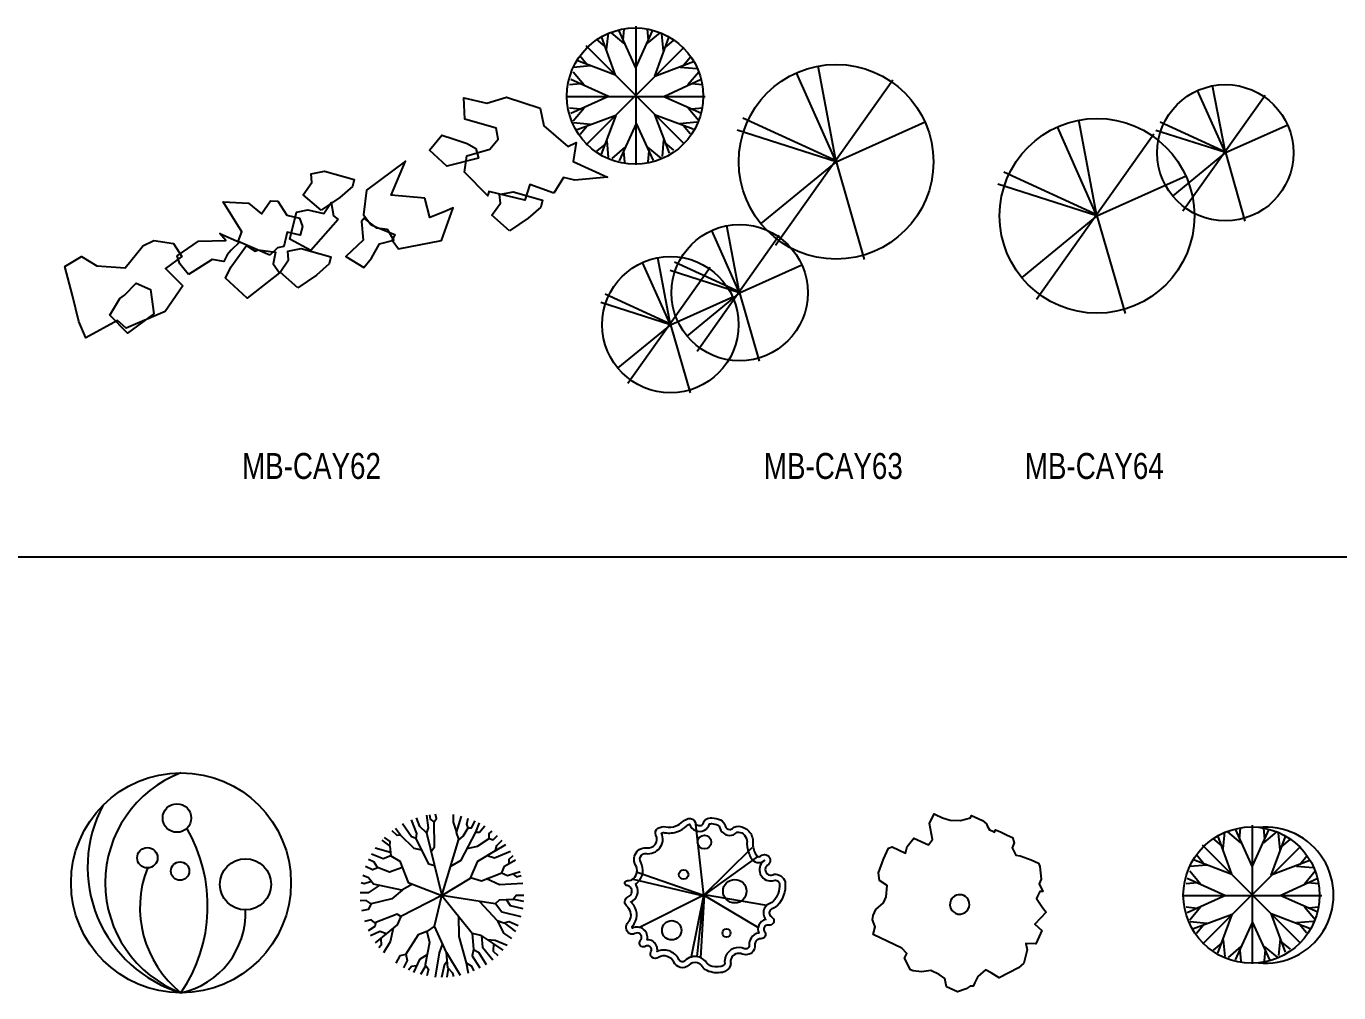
# Model space of a CAD drawing. Header units: millimetres. Extents: x 21129 to 2803301, y -510327 to 166837.
# Drawn here: x 243254 to 263474, y -146239 to -131348 of the extents above; entities that cross this region are included whole.
import ezdxf
from ezdxf.enums import TextEntityAlignment as Align

# ---------------------------------------------------------------- set-up
doc = ezdxf.new("R2010")
doc.units = ezdxf.units.MM
doc.layers.add('....13_TNT_F_TREE', color=76, linetype='Continuous', transparency=0.5)
doc.layers.add('....20_TNT_N_TEXT', color=9, linetype='Continuous')
doc.styles.add('.TNT_A_TXT_3_NOTE', font='uromans.shx', dxfattribs={"width": 0.8})

# ---------------------------------------------------------------- blocks, each defined once
blk = doc.blocks.new('mb-cay78')
for points in [[(80, 511), (212, 222), (343, 511)], [(114, 435), (122, 520)], [(212, 542), (212, -525)], [(310, 435), (302, 520)], [(-241, 278), (55, 165), (-54, 463)], [(-25, 386), (-90, 441)], [(-12, 360), (0, 489)], [(123, 408), (23, 492)], [(301, 408), (401, 492)], [(655, 271), (358, 157), (468, 455)], [(426, 353), (414, 482)], [(439, 378), (504, 433)], [(-164, 248), (-218, 314)], [(583, -365), (-171, 390)], [(-169, -372), (585, 382)], [(578, 240), (632, 306)], [(-139, 235), (-269, 224)], [(553, 228), (682, 217)], [(-289, -131), (0, 0), (-289, 131)], [(-187, 89), (-270, 189)], [(717, -128), (428, 1), (716, 135)], [(614, 92), (696, 192)], [(-320, 0), (747, 0)], [(-213, 98), (-298, 90)], [(640, 101), (725, 93)], [(-213, -98), (-298, -90)], [(-187, -89), (-270, -189)], [(615, -86), (699, -186)], [(642, -95), (726, -87)], [(-54, -443), (57, -146), (-240, -257)], [(468, -435), (357, -138), (654, -250)], [(552, -207), (681, -196)], [(-138, -215), (-267, -203)], [(-163, -228), (-218, -293)], [(84, -495), (213, -206), (346, -494)], [(577, -220), (631, -285)], [(-25, -366), (-90, -421)], [(-12, -341), (0, -470)], [(125, -393), (26, -477)], [(303, -392), (404, -474)], [(426, -333), (414, -462)], [(438, -358), (504, -413)], [(117, -420), (125, -505)], [(312, -418), (305, -503)]]:
    blk.add_lwpolyline(points)
blk.add_lwpolyline([(260, -518, 1.108134), (260, 526)], format="xyb")
blk.add_circle((206, 4), 525)
blk = doc.blocks.new('mb-cay77')
blk.add_lwpolyline([(-26, 579), (51, 599), (60, 618), (143, 579), (175, 552), (180, 538), (199, 507), (218, 498), (236, 490), (245, 508), (282, 491), (328, 469), (356, 456), (374, 447), (389, 406), (372, 369), (401, 311), (433, 307), (520, 277), (576, 251), (586, 224), (597, 128), (580, 91), (608, 33), (586, 32), (568, -5), (560, -23), (607, -91), (635, -127), (591, -173), (546, -220), (602, -269), (580, -315), (580, -315), (554, -371), (554, -371), (477, -368), (487, -418), (462, -519), (422, -557), (273, -633), (212, -594), (166, -572), (108, -623), (86, -670), (73, -697), (50, -698), (19, -717), (-49, -741), (-132, -702), (-147, -639), (-189, -608), (-254, -577), (-327, -588), (-391, -580), (-410, -572), (-457, -482), (-440, -445), (-478, -404), (-699, -300), (-683, -240), (-702, -186), (-698, -154), (-677, -108), (-677, -108), (-619, -56), (-597, -10), (-590, 77), (-650, 117), (-656, 176), (-618, 282), (-579, 365), (-551, 375), (-450, 327), (-437, 378), (-384, 443), (-356, 430), (-273, 391), (-242, 432), (-263, 555), (-229, 629), (-219, 625), (-164, 599), (-104, 582)], close=True)
blk.add_lwpolyline([(36, -100, 1), (-100, -36, 1)], format="xyb", close=True)
blk = doc.blocks.new('mb-cay76')
for points in [[(150, -591, -0.154913), (33, -578, -0.143383), (-6, -545, 0.16809), (-41, -518, 0.29184), (-108, -535, -0.280923), (-176, -553, -0.209132), (-224, -513, 0.193895), (-275, -468, 0.236417), (-341, -477, -0.315756), (-392, -475, -0.393138), (-400, -432, 0.414456), (-410, -391, 0.286061), (-441, -390, -0.28231), (-474, -391, -0.469588), (-480, -344, 0.4286), (-484, -295, 0.319975), (-524, -292, -0.298149), (-566, -291, -0.455454), (-575, -205, 0.355075), (-569, -100, 0.054604), (-583, -85, -0.06846), (-594, -72, -0.462531), (-575, -9, 0.435666), (-552, 56, 0.255467), (-584, 77, -0.41482), (-601, 98, -0.394175), (-581, 116, 0.192168), (-534, 133, 0.354701), (-518, 235, -0.332382), (-505, 342, -0.238755), (-433, 368, 0.263237), (-367, 395, 0.297398), (-361, 466, -0.403162), (-346, 519, -0.180141), (-286, 530, 0.138879), (-208, 537, 0.094243), (-155, 570, -0.118718), (-112, 594, -0.407016), (-60, 565, 0.472871), (-9, 544, 0.213874), (8, 567, -0.212547), (26, 590, -0.141286), (69, 600, -0.089846), (136, 583, -0.23695), (173, 537, 0.337227), (207, 509, 0.234764), (229, 518, -0.18359), (256, 533, -0.20382), (338, 512, -0.191415), (384, 434, -0.051919), (386, 402, 0.06164), (387, 374, 0.051646), (400, 333, 0.072565), (416, 307, 0.425214), (445, 305, -0.259072), (487, 314, -0.632305), (499, 234, 0.701286), (519, 158, 0.12487), (539, 161, -0.111858), (561, 165, -0.383941), (635, 92, -0.203609), (575, -75, -0.133719), (538, -99, 0.202586), (515, -118, 0.41083), (529, -164, -0.415555), (543, -210, -0.326679), (507, -227, 0.346006), (472, -245, 0.280009), (477, -280, -0.299569), (480, -313, -0.283873), (446, -332, 0.263626), (409, -352, 0.156552), (401, -379, -0.119069), (395, -415, -0.410054), (304, -450, 0.423844), (217, -486, 0.132381), (214, -516, -0.143796), (210, -543, -0.242554)], [(477, 273, 0.718052), (514, 113, 0.12487), (556, 120, -0.111858), (559, 120, -0.383941), (590, 90, -0.203609), (542, -45, -0.133719), (525, -56, 0.202586), (475, -97, 0.297954), (484, -184, 0.234161), (431, -227, 0.203327), (430, -288, 0.211906), (371, -327, 0.156552), (356, -381, -0.119069), (353, -397, -0.410054), (322, -409, 0.423844), (175, -469, 0.132381), (169, -522, -0.143796), (169, -524, -0.242554), (141, -547, -0.154913), (51, -537, -0.143383), (31, -520, 0.16809), (-27, -475, 0.29184), (-141, -504, -0.280923), (-163, -510, -0.209132), (-184, -493, 0.193895), (-260, -426, 0.20196), (-352, -431, 0.313537), (-386, -352, 0.151839), (-429, -341, 0.291535), (-456, -260, 0.301986), (-543, -251, -0.363436), (-542, -235, 0.355075), (-533, -74, 0.054604), (-553, -51, -0.034062), (-555, -49, 0.42799), (-511, 76, 0.041184), (-519, 88, 0.042912), (-504, 100, 0.354701), (-479, 258, -0.332382), (-473, 311, -0.238755), (-438, 324, 0.263237), (-332, 368, 0.284864), (-319, 482, -0.151797), (-294, 485, 0.138879), (-192, 495, 0.094243), (-125, 536, -0.110118), (-102, 550, 0.46484), (12, 504, 0.199183), (51, 552, -0.113512), (66, 555, -0.089846), (117, 542, -0.23695), (129, 527, 0.337227), (204, 464, 0.232472), (263, 489, -0.201277), (311, 476, -0.191415), (339, 427, -0.051919), (340, 404, 0.06164), (343, 365, 0.051646), (358, 316, 0.072565), (381, 278, 0.440175)]]:
    blk.add_lwpolyline(points, format="xyb", close=True)
for points in [[(-45, -468), (8, 2), (-55, 551)], [(426, 303), (5, 2), (-505, 179)], [(5, 2), (380, 371)], [(-537, 126), (5, -1), (-91, -472)], [(494, -75), (12, 6), (-488, -245)], [(-16, -479), (12, 2), (430, -249)]]:
    blk.add_lwpolyline(points)
for centre, radius in [((12, 413), 53.1), ((-148, 162), 36.1), ((246, 34), 90.3), ((-240, -267), 74.7), ((182, -288), 31.9)]:
    blk.add_circle(centre, radius)
blk = doc.blocks.new('mb-cay75')
for points in [[(-120, 619), (-107, 523), (-119, 484), (0, 0), (130, 435), (113, 487), (151, 612)], [(-61, 569), (-89, 590), (-92, 623)], [(-83, 339), (-58, 377), (-61, 569), (-43, 593), (-50, 628)], [(114, 490), (88, 566), (90, 624)], [(-320, 465), (-358, 518)], [(-198, 441), (-235, 453), (-303, 553)], [(-57, 230), (-101, 243), (-198, 441), (-192, 478), (-234, 585)], [(-119, 484), (-171, 532), (-197, 599)], [(68, 227), (149, 274), (261, 490), (289, 490), (330, 537)], [(129, 431), (164, 459), (203, 523), (191, 551), (201, 597)], [(203, 523), (228, 523), (255, 576)], [(261, 490), (289, 560)], [(-463, 427), (-402, 380), (-393, 307), (-323, 265), (-259, 100), (0, 0), (-317, -161), (-344, -143), (-517, -210), (-545, -186), (-597, -200)], [(-402, 380), (-399, 417), (-442, 448)], [(-154, 351), (-213, 362), (-320, 465), (-344, 462), (-384, 499)], [(630, 0), (571, 0), (550, -31), (441, -34), (410, -64), (0, 0), (219, 134), (276, 265), (413, 347), (422, 386), (464, 427)], [(195, 363), (273, 380), (365, 441), (365, 478), (387, 497)], [(363, 440), (395, 429), (428, 462)], [(-393, 307), (-453, 283), (-543, 319)], [(-396, 332), (-514, 365)], [(349, 308), (404, 292), (529, 343)], [(410, 345), (492, 393)], [(517, 248), (517, 280), (549, 310)], [(-494, 215), (-536, 198), (-588, 225)], [(-304, 217), (-405, 182), (-496, 216), (-523, 259), (-565, 278)], [(221, 140), (304, 115), (462, 176), (483, 228), (566, 277)], [(-543, 108), (-599, 91), (-622, 98)], [(-227, 88), (-308, 42), (-526, 88), (-566, 137), (-610, 156)], [(343, 131), (444, 85), (623, 95)], [(460, 176), (504, 155), (602, 185)], [(546, 168), (574, 146), (611, 154)], [(-483, 79), (-569, 21), (-630, 22)], [(-306, 43), (-387, -25), (-545, -64), (-584, -37), (-629, -40)], [(92, -623), (85, -597), (45, -557), (36, -438), (-58, -235), (0, 0), (234, -289), (298, -305), (398, -371), (395, -429), (430, -461)], [(-545, -64), (-569, -107), (-619, -118)], [(290, -45), (425, -192), (477, -210), (517, -198), (587, -229)], [(413, -61), (462, -125), (609, -161)], [(498, -32), (526, -76), (622, -99)], [(552, -28), (629, -43)], [(-317, -161), (-344, -225), (-514, -364)], [(127, -157), (130, -314), (188, -518), (225, -542), (246, -580)], [(428, -193), (474, -289), (537, -329)], [(-510, -208), (-517, -238), (-569, -271)], [(-428, -294), (-478, -277), (-549, -310)], [(-375, -251), (-399, -356), (-450, -441)], [(-116, -277), (-183, -301), (-277, -451), (-268, -499), (-295, -557)], [(-58, -235), (-116, -277), (-95, -362), (-128, -533), (-104, -566), (-117, -619)], [(234, -289), (243, -414), (282, -435), (341, -530)], [(479, -210), (566, -276)], [(-471, -329), (-469, -381), (-485, -402)], [(4, -368), (-22, -441), (-53, -628)], [(304, -309), (313, -396), (392, -494)], [(349, -339), (410, -344), (502, -381)], [(398, -371), (470, -419)], [(-277, -453), (-323, -463), (-356, -519)], [(-112, -453), (-174, -493), (-219, -591)], [(41, -505), (18, -539), (-3, -630)], [(36, -438), (141, -614)], [(243, -414), (234, -463), (293, -557)], [(-195, -540), (-235, -545), (-257, -575)], [(-124, -538), (-166, -608)], [(47, -559), (39, -629)], [(188, -518), (201, -597)]]:
    blk.add_lwpolyline(points)
blk = doc.blocks.new('mb-cay74')
for points in [[(0, 1694, 0.688835), (0, 0)], [(-600, 1445, 0.473771), (0, 0, 0.362896), (497, 638)], [(-259, 961, 0.329113), (0, 0, 0.288648), (45, 1267)]]:
    blk.add_lwpolyline(points, format="xyb")
for centre, radius in [((0, 847), 847), ((-31, 1346), 110), ((-259, 1040), 78.7), ((497, 835), 197), ((-7, 937), 70.8)]:
    blk.add_circle(centre, radius)
blk = doc.blocks.new('mb-cay64')
for p, q in [((1010, 504), (912, 1019)), ((1316, 943), (682, 52)), ((1010, 503), (796, 983)), ((21, 17), (-118, 754)), ((1017, 505), (508, 739)), ((1010, 504), (1490, 718)), ((458, 646), (-446, -628)), ((21, 17), (-283, 703)), ((1010, 504), (475, 674)), ((1010, 504), (604, 170)), ((1010, 504), (1161, -23)), ((31, 19), (-696, 354)), ((21, 17), (707, 324)), ((21, 17), (-742, 261)), ((21, 17), (-558, -459)), ((21, 17), (238, -735))]:
    blk.add_line(p, q)
for centre, radius in [((1010, 503), 525), ((21, 17), 750)]:
    blk.add_circle(centre, radius)
blk = doc.blocks.new('mb-cay63')
for p, q in [((-1522, 741), (-1653, 1030)), ((-1619, 954), (-1612, 1039)), ((-1522, 1061), (-1522, -6)), ((-1522, 741), (-1390, 1030)), ((-1424, 954), (-1431, 1039)), ((-1758, 905), (-1823, 960)), ((-1678, 684), (-1787, 982)), ((-1746, 880), (-1733, 1009)), ((-1611, 928), (-1710, 1011)), ((-1433, 928), (-1333, 1011)), ((-1375, 676), (-1266, 974)), ((-1307, 872), (-1320, 1001)), ((-1295, 897), (-1230, 952)), ((-1898, 767), (-1952, 833)), ((-1150, 155), (-1905, 909)), ((-1903, 147), (-1148, 901)), ((-1155, 760), (-1101, 826)), ((-1920, 608), (-2003, 708)), ((-1873, 755), (-2002, 744)), ((-1678, 684), (-1975, 797)), ((-1375, 676), (-1078, 790)), ((-1180, 747), (-1051, 736)), ((-1120, 611), (-1037, 711)), ((21, 17), (-118, 754)), ((-1947, 617), (-2032, 609)), ((-1733, 519), (-2022, 651)), ((-1306, 520), (-1018, 654)), ((-1093, 620), (-1008, 613)), ((458, 646), (-446, -628)), ((21, 17), (-283, 703)), ((-2053, 519), (-987, 519)), ((-1733, 519), (-2022, 388)), ((-1306, 520), (-1016, 391)), ((-1947, 421), (-2032, 429)), ((-1920, 430), (-2003, 330)), ((-1119, 433), (-1035, 334)), ((-1092, 424), (-1007, 432)), ((-1871, 304), (-2001, 316)), ((-1676, 373), (-1974, 262)), ((-1676, 373), (-1788, 76)), ((-1520, 313), (-1650, 24)), ((-1520, 313), (-1387, 26)), ((-1377, 381), (-1080, 270)), ((-1377, 381), (-1265, 84)), ((-1182, 312), (-1052, 324)), ((31, 19), (-696, 354)), ((21, 17), (707, 324)), ((-1896, 292), (-1951, 226)), ((-1157, 299), (-1102, 234)), ((21, 17), (-742, 261)), ((-1758, 153), (-1824, 99)), ((-1745, 178), (-1734, 49)), ((-1608, 126), (-1707, 42)), ((-1430, 127), (-1330, 45)), ((-1308, 186), (-1319, 57)), ((-1295, 161), (-1230, 106)), ((-1617, 99), (-1608, 15)), ((-1421, 101), (-1428, 16)), ((21, 17), (-558, -459)), ((21, 17), (238, -735)), ((-723, -992), (-820, -476)), ((-416, -552), (-1050, -1444)), ((-722, -992), (-936, -512)), ((-949, -798), (-1583, -1690)), ((-1255, -1238), (-1469, -758)), ((-1255, -1238), (-1353, -722)), ((-716, -991), (-1224, -757)), ((-722, -992), (-242, -777)), ((-722, -992), (-1257, -821)), ((-1249, -1236), (-1757, -1002)), ((-722, -992), (-1128, -1326)), ((-722, -992), (-571, -1519)), ((-1255, -1238), (-1790, -1067)), ((-1255, -1238), (-775, -1023)), ((-1255, -1238), (-1661, -1571)), ((-1255, -1238), (-1104, -1764))]:
    blk.add_line(p, q)
for centre, radius in [((-1527, 523), 525), ((21, 17), 750), ((-722, -992), 525), ((-1255, -1238), 525)]:
    blk.add_circle(centre, radius)
blk = doc.blocks.new('mb-cay62')
for points in [[(3604, 1115), (3421, 1182), (3381, 1063), (3104, 1128), (3096, 1095), (2917, 1277), (2935, 1402), (3111, 1454), (3176, 1532), (3161, 1617), (2920, 1686), (2912, 1851), (3090, 1809), (3241, 1855), (3501, 1770), (3528, 1635), (3712, 1475), (3778, 1506), (3755, 1360), (4019, 1239), (3768, 1217), (3679, 1237)], [(3003, 1460), (3026, 1386), (2781, 1323), (2647, 1447), (2742, 1562), (2829, 1533), (2938, 1499)], [(2612, 1078), (2351, 1100), (2462, 1362), (2161, 1138), (2140, 950), (2196, 874), (2238, 854), (2381, 796), (2361, 754), (2409, 686), (2741, 751), (2829, 1003), (2760, 972), (2651, 928)], [(1812, 984), (1675, 1104), (1741, 1198), (1735, 1265), (1839, 1285), (2066, 1220), (2053, 1168), (1956, 1081)], [(3264, 825), (3127, 945), (3193, 1039), (3187, 1106), (3291, 1126), (3517, 1061), (3505, 1009), (3408, 922)], [(1417, 638), (1173, 743), (1202, 817), (1058, 1050), (1254, 1039), (1352, 957), (1422, 1057), (1480, 1055), (1548, 946), (1647, 922), (1668, 859), (1652, 793), (1552, 816), (1526, 706), (1477, 694)], [(1944, 912), (1733, 673), (1571, 761), (1623, 969), (1710, 986), (1834, 958), (1890, 1044), (1909, 941)], [(2323, 837), (2241, 845), (2145, 924), (2123, 898), (2137, 754), (2004, 627), (2142, 544), (2200, 615), (2261, 726), (2372, 753)], [(748, 402), (611, 205), (310, 75), (244, 135), (0, 0), (-53, 128), (-103, 327), (-162, 551), (-33, 628), (85, 556), (303, 541), (434, 701), (440, 709), (523, 750), (675, 729), (739, 629), (614, 536)], [(790, 489), (725, 571), (703, 634), (869, 747), (1079, 752), (1033, 804), (1185, 739), (1119, 676), (1090, 640), (1063, 589), (972, 604)], [(1492, 503), (1244, 308), (1076, 461), (1116, 546), (1237, 712), (1305, 670), (1328, 680), (1460, 661), (1444, 571)], [(1633, 387), (1496, 508), (1562, 602), (1556, 669), (1660, 689), (1887, 624), (1874, 572), (1777, 485)], [(525, 186), (320, 36), (184, 175), (262, 304), (298, 331), (387, 423), (499, 374)]]:
    blk.add_lwpolyline(points, close=True)

msp = doc.modelspace()

# ---------------------------------------------------------------- linework, layer by layer
at = {"layer": '....13_TNT_F_TREE'}
msp.add_line((221892.4, -139522.9), (305292.4, -139522.9), dxfattribs=at)

# ---------------------------------------------------------------- block references
at = {"layer": '....13_TNT_F_TREE', "xscale": 2, "yscale": 2, "zscale": 2}
for name, p in [('mb-cay63', (255687.6, -133469.7)), ('mb-cay62', (244171.5, -136150.8)), ('mb-cay64', (259707.6, -134302.9)), ('mb-cay74', (245637.6, -146239.3)), ('mb-cay75', (249657.6, -144742.9)), ('mb-cay76', (253677.6, -144742.9)), ('mb-cay77', (257697.6, -144742.9)), ('mb-cay78', (261717.6, -144742.9))]:
    msp.add_blockref(name, p, dxfattribs=at)

# ---------------------------------------------------------------- texts
at = {"layer": '....20_TNT_N_TEXT', "style": '.TNT_A_TXT_3_NOTE', "width": 0.8}
for s, p in [('MB-CAY62', (247647.6, -138322.9)), ('MB-CAY63', (255687.6, -138322.9)), ('MB-CAY64', (259707.6, -138322.9))]:
    msp.add_text(s, height=400, dxfattribs=at).set_placement(p, align=Align.CENTER)

doc.saveas('drawing.dxf')
